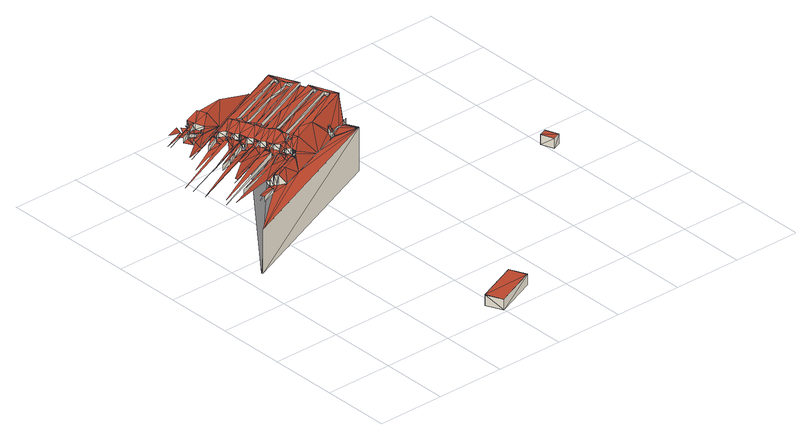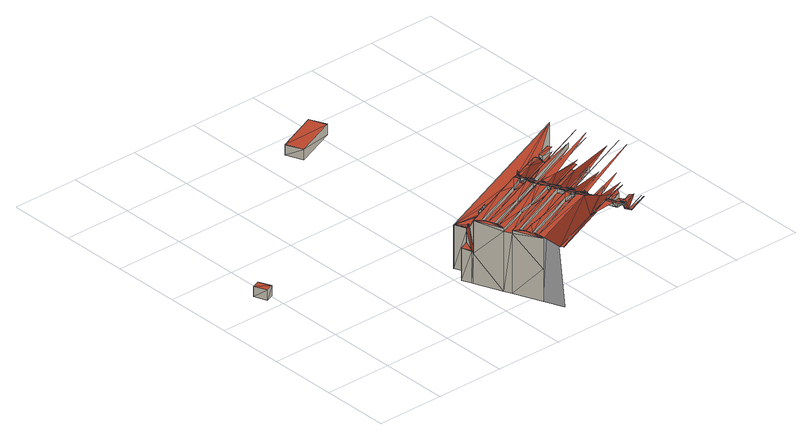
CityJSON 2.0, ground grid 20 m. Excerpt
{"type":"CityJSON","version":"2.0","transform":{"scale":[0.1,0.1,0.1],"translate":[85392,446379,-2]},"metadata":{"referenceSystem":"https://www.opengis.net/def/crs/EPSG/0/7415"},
"CityObjects":{
"building1":{"type":"Building","attributes":{"oorspronkelijk_bouwjaar":1966,"status":"Pand in gebruik","geconstateerd":false,"h_maaiveld":-0.919,"dak_type":"slanted","pw_datum":"2013-12-01","pw_actueel":"yes","pw_bron":"ahn3","reconstructie_methode":"tudelft3d-geoflow","versie_methode":"v21.03.1","kas_warenhuis":false,"ondergronds_type":"above ground","lod11_replace":false,"reconstruction_skipped":false},"geometry":[{"type":"MultiSurface","lod":"2.2","boundaries":[[[0,1,2]],[[3,4,5]],[[4,6,5]],[[7,3,5]],[[5,6,2]],[[7,8,9]],[[10,11,12]],[[8,13,9]],[[14,15,16]],[[5,2,7]],[[7,2,8]],[[1,0,17]],[[18,19,20]],[[21,22,23]],[[2,24,8]],[[25,18,20]],[[26,27,28]],[[29,30,31]],[[8,32,13]],[[0,31,33]],[[24,32,8]],[[22,34,35]],[[36,37,38]],[[39,24,2]],[[37,36,12]],[[38,37,13]],[[36,38,12]],[[32,38,13]],[[40,38,32]],[[41,39,2]],[[28,27,19]],[[40,32,24]],[[42,43,44]],[[38,40,45]],[[46,40,24]],[[47,48,49]],[[45,40,46]],[[1,41,2]],[[46,24,50]],[[51,23,52]],[[45,46,50]],[[24,39,50]],[[53,45,54]],[[39,45,50]],[[54,45,39]],[[54,55,53]],[[28,56,26]],[[54,39,57]],[[35,58,59]],[[55,54,57]],[[57,39,41]],[[60,14,10]],[[57,41,61]],[[62,38,45]],[[63,64,65]],[[28,19,56]],[[66,67,68]],[[61,41,1]],[[45,53,62]],[[51,69,70]],[[71,65,72]],[[53,55,62]],[[55,57,73]],[[61,73,57]],[[56,19,74]],[[12,38,75]],[[23,22,52]],[[76,71,77]],[[59,16,15]],[[60,15,14]],[[47,26,56]],[[78,79,80]],[[55,73,62]],[[25,70,81]],[[65,71,82]],[[71,83,82]],[[84,85,86]],[[80,79,48]],[[84,87,85]],[[61,1,17]],[[88,10,12]],[[89,90,87]],[[18,74,19]],[[69,51,52]],[[91,92,93]],[[91,93,94]],[[65,95,63]],[[96,94,97]],[[75,38,62]],[[98,63,99]],[[100,66,101]],[[85,87,90]],[[85,102,86]],[[98,103,89]],[[17,73,61]],[[104,92,105]],[[106,90,89]],[[56,74,107]],[[102,108,86]],[[96,86,108]],[[85,90,109]],[[95,99,63]],[[106,89,110]],[[111,85,109]],[[109,90,106]],[[112,113,25]],[[113,18,25]],[[112,25,81]],[[114,81,70]],[[76,100,101]],[[114,70,69]],[[101,66,115]],[[111,116,85]],[[117,98,99]],[[66,118,115]],[[117,103,98]],[[89,103,110]],[[68,118,66]],[[111,109,116]],[[116,102,85]],[[12,75,88]],[[62,73,119]],[[109,106,120]],[[116,109,121]],[[107,74,122]],[[107,47,56]],[[109,120,121]],[[102,116,108]],[[116,123,108]],[[18,122,74]],[[120,106,124]],[[96,92,91]],[[124,106,110]],[[94,96,91]],[[125,65,82]],[[52,22,126]],[[123,127,108]],[[82,83,125]],[[120,124,110]],[[96,108,128]],[[103,120,110]],[[126,22,129]],[[130,117,99]],[[131,42,78]],[[132,130,99]],[[83,71,133]],[[123,121,134]],[[135,132,99]],[[35,129,22]],[[60,10,136]],[[117,137,103]],[[130,137,117]],[[138,130,135]],[[135,130,132]],[[136,10,139]],[[78,140,131]],[[80,140,78]],[[134,121,120]],[[141,139,10]],[[76,101,142]],[[141,10,88]],[[143,76,142]],[[17,119,73]],[[101,115,144]],[[145,120,103]],[[127,128,108]],[[144,115,118]],[[142,101,146]],[[137,145,103]],[[130,145,137]],[[138,147,130]],[[118,68,148]],[[135,147,138]],[[149,127,123]],[[146,101,144]],[[146,143,142]],[[150,96,151]],[[152,68,43]],[[17,0,33]],[[152,148,68]],[[149,123,134]],[[151,96,128]],[[153,143,146]],[[42,154,43]],[[107,122,155]],[[156,107,155]],[[155,122,157]],[[158,62,119]],[[159,107,156]],[[160,118,148]],[[75,62,158]],[[161,43,154]],[[160,144,118]],[[156,155,159]],[[160,152,43]],[[162,154,42]],[[107,159,47]],[[148,152,160]],[[163,157,122]],[[47,80,48]],[[155,157,164]],[[130,147,145]],[[165,134,120]],[[131,166,42]],[[167,168,42]],[[42,169,162]],[[42,168,169]],[[159,155,170]],[[171,43,161]],[[42,172,167]],[[153,173,143]],[[170,155,164]],[[161,154,162]],[[163,164,157]],[[127,174,128]],[[18,163,122]],[[175,120,145]],[[153,146,173]],[[176,146,144]],[[171,160,43]],[[159,177,47]],[[168,161,169]],[[169,161,162]],[[125,95,65]],[[42,166,172]],[[174,151,128]],[[178,170,164]],[[178,164,163]],[[179,170,178]],[[175,165,120]],[[180,161,168]],[[170,181,159]],[[178,163,18]],[[127,149,182]],[[177,183,47]],[[169,168,172]],[[172,168,167]],[[184,178,18]],[[112,114,113]],[[144,160,176]],[[127,182,174]],[[168,169,180]],[[133,71,76]],[[149,134,165]],[[81,114,112]],[[140,185,131]],[[159,186,177]],[[80,185,140]],[[172,180,169]],[[174,187,151]],[[47,185,80]],[[181,186,159]],[[188,47,183]],[[173,146,176]],[[183,177,186]],[[189,113,114]],[[182,149,165]],[[180,172,190]],[[191,151,187]],[[192,187,174]],[[147,175,145]],[[193,171,161]],[[182,192,174]],[[171,176,160]],[[194,183,181]],[[181,183,186]],[[193,161,180]],[[166,190,172]],[[195,183,194]],[[194,181,195]],[[196,52,126]],[[131,197,166]],[[198,175,147]],[[188,183,195]],[[199,18,113]],[[196,126,200]],[[201,200,126]],[[129,59,202]],[[203,126,129]],[[35,59,129]],[[202,59,204]],[[205,170,179]],[[182,165,198]],[[188,185,47]],[[203,201,126]],[[179,178,206]],[[59,15,204]],[[207,196,200]],[[184,206,178]],[[208,129,202]],[[198,165,175]],[[203,200,201]],[[15,209,204]],[[210,200,203]],[[180,190,211]],[[181,170,205]],[[15,212,209]],[[60,136,15]],[[15,136,212]],[[203,129,213]],[[214,188,195]],[[189,199,113]],[[190,166,215]],[[193,216,171]],[[208,202,217]],[[213,129,208]],[[218,193,180]],[[219,176,171]],[[184,18,220]],[[131,185,197]],[[202,204,221]],[[222,114,69]],[[210,223,200]],[[224,209,212]],[[136,224,212]],[[210,203,225]],[[221,204,209]],[[226,136,139]],[[216,219,171]],[[218,180,211]],[[225,203,213]],[[52,227,69]],[[202,221,217]],[[205,195,181]],[[189,114,228]],[[173,176,219]],[[213,208,225]],[[229,136,226]],[[229,224,136]],[[119,17,230]],[[223,210,225]],[[208,217,221]],[[214,231,188]],[[196,227,52]],[[232,226,139]],[[139,141,88]],[[233,232,139]],[[195,205,214]],[[207,234,196]],[[224,221,209]],[[200,235,207]],[[211,190,215]],[[233,236,226]],[[236,229,226]],[[233,226,232]],[[125,99,95]],[[233,237,236]],[[208,221,225]],[[237,229,236]],[[197,215,166]],[[188,238,185]],[[218,239,193]],[[193,239,216]],[[125,135,99]],[[205,179,206]],[[240,173,219]],[[231,238,188]],[[241,199,189]],[[242,231,214]],[[223,235,200]],[[220,18,199]],[[218,211,243]],[[239,219,216]],[[228,114,244]],[[17,245,230]],[[233,246,237]],[[220,206,184]],[[205,242,214]],[[243,239,218]],[[238,247,185]],[[248,88,75]],[[249,158,119]],[[189,228,241]],[[222,244,114]],[[250,248,75]],[[251,238,231]],[[75,158,252]],[[242,251,231]],[[143,133,76]],[[211,215,253]],[[185,247,254]],[[255,233,139]],[[252,158,249]],[[69,227,222]],[[211,253,243]],[[240,219,243]],[[253,215,197]],[[243,219,239]],[[185,254,197]],[[235,234,207]],[[255,139,88]],[[241,256,199]],[[173,257,143]],[[251,258,238]],[[238,258,247]],[[259,249,119]],[[260,251,242]],[[234,227,196]],[[261,256,241]],[[262,192,182]],[[230,259,119]],[[223,225,263]],[[252,249,259]],[[247,258,254]],[[88,248,255]],[[125,147,135]],[[264,246,233]],[[241,228,261]],[[260,258,251]],[[265,252,230]],[[230,252,259]],[[242,205,260]],[[221,266,225]],[[250,255,248]],[[253,197,267]],[[220,199,256]],[[268,254,258]],[[182,198,269]],[[197,254,267]],[[261,270,256]],[[260,268,258]],[[237,271,229]],[[229,271,224]],[[268,267,254]],[[268,260,272]],[[271,221,224]],[[264,233,255]],[[272,253,267]],[[235,223,273]],[[274,252,265]],[[205,272,260]],[[228,270,261]],[[250,75,275]],[[265,230,245]],[[205,206,276]],[[272,267,268]],[[75,252,275]],[[270,220,256]],[[228,244,277]],[[246,278,237]],[[277,244,222]],[[279,246,264]],[[276,206,220]],[[235,280,234]],[[277,281,228]],[[273,223,263]],[[281,205,276]],[[228,281,270]],[[225,266,263]],[[282,252,274]],[[283,227,234]],[[274,265,245]],[[279,284,246]],[[270,276,220]],[[280,283,234]],[[281,276,270]],[[285,252,282]],[[250,275,255]],[[277,222,286]],[[222,227,286]],[[235,273,280]],[[125,198,147]],[[279,264,287]],[[173,240,257]],[[286,227,283]],[[288,252,285]],[[274,245,282]],[[266,221,271]],[[289,277,286]],[[280,286,283]],[[284,279,287]],[[255,290,264]],[[125,83,133]],[[289,286,280]],[[273,289,280]],[[275,252,288]],[[264,290,287]],[[278,271,237]],[[284,278,246]],[[291,285,282]],[[273,263,292]],[[282,245,293]],[[284,287,294]],[[295,290,255]],[[292,263,266]],[[240,243,296]],[[282,293,291]],[[294,287,290]],[[285,291,293]],[[243,253,297]],[[182,298,262]],[[295,255,299]],[[292,266,271]],[[275,299,255]],[[182,269,298]],[[300,288,285]],[[285,293,300]],[[253,272,297]],[[294,290,299]],[[299,290,295]],[[301,275,302]],[[275,288,302]],[[301,303,275]],[[304,301,302]],[[278,292,271]],[[300,304,288]],[[300,293,304]],[[304,302,288]],[[304,305,301]],[[305,303,301]],[[293,305,304]],[[306,294,299]],[[303,299,275]],[[307,272,205]],[[294,308,284]],[[307,205,281]],[[305,299,303]],[[306,299,305]],[[278,284,309]],[[310,281,277]],[[308,294,306]],[[257,133,143]],[[292,278,311]],[[312,277,289]],[[309,284,308]],[[125,269,198]],[[257,240,296]],[[296,243,297]],[[313,273,292]],[[262,298,314]],[[314,298,315]],[[289,273,316]],[[311,278,309]],[[317,306,305]],[[272,318,297]],[[309,319,320]],[[308,319,309]],[[309,320,321]],[[307,318,272]],[[319,321,320]],[[322,305,293]],[[311,309,321]],[[306,317,308]],[[17,323,245]],[[324,307,281]],[[292,311,313]],[[324,281,325]],[[325,281,310]],[[310,277,312]],[[308,326,319]],[[319,326,321]],[[296,327,257]],[[289,316,312]],[[328,296,297]],[[316,273,313]],[[329,311,321]],[[328,327,296]],[[317,326,308]],[[322,317,305]],[[297,318,330]],[[307,331,318]],[[323,293,245]],[[332,318,331]],[[332,330,318]],[[333,328,297]],[[324,331,307]],[[321,326,334]],[[297,330,335]],[[328,335,327]],[[336,327,337]],[[324,338,339]],[[325,338,324]],[[332,331,340]],[[338,341,339]],[[325,341,338]],[[332,342,330]],[[343,330,344]],[[345,341,325]],[[324,342,331]],[[313,311,346]],[[335,333,297]],[[345,325,310]],[[345,347,341]],[[310,347,345]],[[346,311,348]],[[329,321,334]],[[348,311,329]],[[327,335,337]],[[333,335,328]],[[342,340,331]],[[340,342,332]],[[330,342,344]],[[349,324,339]],[[341,349,339]],[[317,350,326]],[[347,349,341]],[[351,310,312]],[[352,342,324]],[[353,324,349]],[[326,354,334]],[[355,351,312]],[[352,324,353]],[[356,350,317]],[[326,350,354]],[[312,316,355]],[[357,313,346]],[[322,356,317]],[[346,329,358]],[[359,313,357]],[[348,329,346]],[[355,360,351]],[[269,361,298]],[[362,357,346]],[[316,360,355]],[[329,334,350]],[[359,316,313]],[[350,334,354]],[[353,349,363]],[[359,357,364]],[[316,365,360]],[[366,360,367]],[[362,364,357]],[[359,365,316]],[[360,365,367]],[[352,353,363]],[[368,336,337]],[[359,362,365]],[[330,369,335]],[[364,362,359]],[[323,322,293]],[[335,368,337]],[[361,269,125]],[[370,323,17]],[[369,368,335]],[[371,358,329]],[[29,372,373]],[[371,329,350]],[[356,371,350]],[[356,322,374]],[[29,373,30]],[[30,375,31]],[[33,31,375]],[[310,376,347]],[[29,377,372]],[[378,310,351]],[[376,349,347]],[[29,379,380]],[[378,351,360]],[[374,371,356]],[[376,363,349]],[[362,346,381]],[[382,366,367]],[[377,29,380]],[[365,382,367]],[[365,362,381]],[[330,343,383]],[[383,343,344]],[[322,384,374]],[[323,384,322]],[[385,369,330]],[[257,386,133]],[[125,133,387]],[[378,376,310]],[[327,388,257]],[[381,382,365]],[[17,33,370]],[[327,336,389]],[[342,390,344]],[[370,391,323]],[[342,352,392]],[[361,125,393]],[[394,378,360]],[[368,389,336]],[[395,346,358]],[[360,366,396]],[[352,363,397]],[[398,384,323]],[[385,330,383]],[[369,399,368]],[[395,358,371]],[[391,400,323]],[[400,401,323]],[[401,398,323]],[[378,402,376]],[[382,396,366]],[[374,403,371]],[[381,346,404]],[[376,397,363]],[[405,384,398]],[[387,133,406]],[[390,383,344]],[[386,406,133]],[[394,402,378]],[[384,407,374]],[[408,394,360]],[[369,385,409]],[[391,401,400]],[[410,401,391]],[[411,398,410]],[[410,398,401]],[[412,398,411]],[[413,386,257]],[[370,33,391]],[[410,391,414]],[[411,410,415]],[[412,416,398]],[[412,411,417]],[[415,410,414]],[[417,411,415]],[[416,405,398]],[[416,412,417]],[[415,414,418]],[[416,417,405]],[[417,415,419]],[[417,420,405]],[[419,415,418]],[[420,418,421]],[[417,419,420]],[[420,419,418]],[[381,422,382]],[[257,388,413]],[[388,327,389]],[[392,390,342]],[[423,405,420]],[[385,383,424]],[[420,421,425]],[[409,399,369]],[[421,418,425]],[[399,389,368]],[[408,360,396]],[[402,397,376]],[[405,426,384]],[[404,346,395]],[[352,427,392]],[[33,414,391]],[[427,352,397]],[[414,33,418]],[[423,420,425]],[[428,385,424]],[[394,429,402]],[[403,395,371]],[[407,403,374]],[[418,430,425]],[[385,428,409]],[[424,383,390]],[[422,396,382]],[[431,422,381]],[[381,404,431]],[[423,425,432]],[[430,418,33]],[[423,426,405]],[[433,407,384]],[[426,433,384]],[[434,423,432]],[[425,430,432]],[[428,424,435]],[[436,437,432]],[[408,438,394]],[[437,434,432]],[[432,430,436]],[[437,436,434]],[[434,436,439]],[[439,436,440]],[[429,397,402]],[[438,429,394]],[[441,434,439]],[[442,441,439]],[[442,439,440]],[[440,436,430]],[[441,440,372]],[[442,440,441]],[[372,440,373]],[[428,443,409]],[[440,444,373]],[[443,428,435]],[[424,390,435]],[[373,444,30]],[[445,440,430]],[[445,444,440]],[[434,426,423]],[[430,375,30]],[[33,375,430]],[[430,30,445]],[[445,30,444]],[[441,372,446]],[[441,447,434]],[[447,441,446]],[[446,372,448]],[[409,389,399]],[[388,389,409]],[[388,409,449]],[[443,435,390]],[[409,443,449]],[[392,443,390]],[[450,434,447]],[[372,451,448]],[[392,427,443]],[[377,452,372]],[[443,427,449]],[[408,396,431]],[[431,396,422]],[[447,446,450]],[[446,448,453]],[[449,397,454]],[[380,454,377]],[[455,433,434]],[[434,433,426]],[[372,452,451]],[[404,395,407]],[[407,395,403]],[[431,438,408]],[[434,450,455]],[[431,404,438]],[[427,397,449]],[[454,397,377]],[[397,452,377]],[[456,404,407]],[[429,452,397]],[[451,457,448]],[[453,450,446]],[[438,404,456]],[[457,458,448]],[[453,448,458]],[[456,407,433]],[[438,456,429]],[[429,459,452]],[[433,455,456]],[[456,459,429]],[[452,459,451]],[[450,460,455]],[[456,455,459]],[[460,459,455]],[[461,460,450]],[[459,457,451]],[[460,457,459]],[[461,450,462]],[[461,462,460]],[[460,463,457]],[[462,450,453]],[[457,463,458]],[[462,463,460]],[[453,458,462]],[[462,458,463]]],"semantics":{"surfaces":[{"type":"RoofSurface"},{"type":"WallSurface"},{"type":"GroundSurface"}],"values":[0,0,1,0,1,1,0,0,1,1,1,0,0,0,0,0,1,2,0,1,0,0,1,0,1,1,0,1,1,0,1,1,0,0,1,1,0,0,1,0,1,0,1,1,1,0,0,1,1,1,1,0,1,0,0,1,0,1,1,0,0,0,1,0,1,0,0,0,0,1,0,0,0,0,1,1,0,0,1,1,0,0,0,0,1,0,0,1,0,0,1,1,0,1,0,0,0,1,1,0,1,1,0,1,1,1,0,0,1,0,0,1,0,0,0,1,1,0,1,0,0,0,1,1,1,0,0,1,1,0,1,1,0,1,1,0,0,0,1,0,1,0,0,0,0,1,1,1,0,0,1,1,1,1,0,0,0,0,1,0,0,1,0,1,0,1,0,0,0,1,1,0,0,0,1,1,0,0,0,1,1,0,1,0,1,1,1,0,0,0,0,1,0,1,0,0,0,1,0,0,1,1,0,0,1,1,1,0,0,0,0,1,1,0,1,0,0,1,1,0,0,1,1,0,0,1,1,1,1,0,0,0,1,0,1,1,1,1,1,0,0,1,0,1,1,0,0,0,0,1,0,1,0,1,1,0,1,0,0,1,1,0,0,0,1,1,0,1,0,1,0,0,1,0,0,0,1,1,0,1,1,0,1,0,0,1,1,1,0,1,1,1,1,1,0,0,1,1,1,0,1,0,1,1,1,1,1,0,1,0,0,0,0,0,1,1,0,0,0,0,0,0,0,0,0,1,1,0,1,0,1,1,1,0,0,0,1,0,1,0,0,1,1,1,1,0,0,0,1,0,0,1,1,0,1,1,0,1,1,0,0,0,0,1,0,0,0,0,1,1,1,0,0,0,1,1,0,1,0,1,0,0,1,0,0,1,1,1,0,1,0,1,0,1,1,0,0,0,1,0,1,1,1,0,1,0,0,0,1,1,1,0,0,0,1,0,1,0,0,1,1,1,1,1,0,0,0,1,0,0,0,0,1,1,1,1,0,1,1,0,1,1,0,1,0,1,1,0,0,0,0,1,0,1,1,1,0,0,1,0,0,0,1,0,0,0,1,0,1,1,1,0,0,1,0,0,0,1,0,1,1,0,1,1,1,0,0,1,1,0,0,0,1,0,0,1,0,0,1,1,1,0,1,1,1,1,0,1,0,1,0,1,0,0,0,0,1,1,0,0,0,0,0,0,0,0,0,0,0,1,1,0,0,0,0,1,1,1,0,0,0,1,0,0,0,0,0,0,0,1,0,0,0,0,0,1,1,1,0,0,0,0,0,1,0,0,0,0,1,1,1,1,0,0,1,1,1,1,0,0,1,0,1,1,0,1,1,1,1,1,1,1,1,0,1,0,0,0,1,0,1,0,1,1,0,0,0,1,0,1,1,0,0,1,1,0,1,1,0,1,1,1,1,1,1,0,1,0,1,0,1,0,1,1,0,2,0,1,0,2,2,1,1,2,0,0,2,0,1,0,0,0,2,1,0,1,0,0,0,0,0,0,1,0,1,0,1,1,1,0,0,0,0,1,1,1,0,1,1,0,1,0,0,1,0,1,0,0,0,0,0,1,1,0,0,0,1,1,1,1,1,0,0,0,1,1,0,1,0,1,0,1,1,0,1,1,1,1,1,1,0,1,1,0,1,1,1,0,0,1,0,0,1,0,0,1,0,1,1,1,0,1,0,0,0,0,1,0,1,0,0,0,1,0,0,1,1,0,0,0,1,1,1,0,1,0,0,1,0,1,1,1,0,1,1,0,2,0,1,0,1,1,1,1,1,0,1,1,1,1,0,1,0,1,0,2,0,2,0,1,1,1,1,1,1,1,1,2,1,1,0,0,0,1,1,1,0,1,2,0,0,2,1,0,1,1,1,1,1,0,1,0,1,1,1,0,1,1,0,2,1,1,1]}}]},
"building2":{"type":"Building","attributes":{"oorspronkelijk_bouwjaar":2006,"status":"Pand in gebruik","geconstateerd":false,"h_maaiveld":-0.987,"dak_type":"multiple horizontal","pw_datum":"2013-12-01","pw_actueel":"yes","pw_bron":"ahn3","reconstructie_methode":"tudelft3d-geoflow","versie_methode":"v21.03.1","kas_warenhuis":false,"ondergronds_type":"above ground","lod11_replace":false,"reconstruction_skipped":false},"geometry":[{"type":"Solid","lod":"2.2","boundaries":[[[[464,465,466]],[[467,466,468]],[[469,464,466]],[[470,464,469]],[[469,466,467]],[[471,469,467]],[[472,467,468]],[[473,472,468]],[[474,470,475]],[[475,470,469]],[[476,466,465]],[[477,476,465]],[[478,471,472]],[[472,471,467]],[[477,465,464]],[[479,477,464]],[[475,469,478]],[[478,469,471]],[[473,468,466]],[[476,473,466]],[[479,464,474]],[[474,464,470]],[[473,476,472]],[[474,475,479]],[[479,476,477]],[[475,472,476]],[[479,475,476]],[[478,472,475]]]],"semantics":{"surfaces":[{"type":"GroundSurface"},{"type":"WallSurface"},{"type":"RoofSurface"}],"values":[[0,0,0,0,0,0,1,1,1,1,1,1,1,1,1,1,1,1,1,1,1,1,2,2,2,2,2,2]]}}]},
"building3":{"type":"Building","attributes":{"oorspronkelijk_bouwjaar":1992,"status":"Pand in gebruik","geconstateerd":false,"h_maaiveld":-1.07,"dak_type":"single horizontal","pw_datum":"2013-12-01","pw_actueel":"yes","pw_bron":"ahn3","reconstructie_methode":"tudelft3d-geoflow","versie_methode":"v21.03.1","kas_warenhuis":false,"ondergronds_type":"above ground","lod11_replace":false,"reconstruction_skipped":false},"geometry":[{"type":"Solid","lod":"2.2","boundaries":[[[[480,481,482]],[[483,480,482]],[[484,481,485]],[[485,481,480]],[[486,483,487]],[[487,483,482]],[[485,480,486]],[[486,480,483]],[[487,482,484]],[[484,482,481]],[[486,487,485]],[[485,487,484]]]],"semantics":{"surfaces":[{"type":"GroundSurface"},{"type":"WallSurface"},{"type":"RoofSurface"}],"values":[[0,0,1,1,1,1,1,1,1,1,2,2]]}}]}
},
"vertices":[
[55,545,140],[247,671,140],[193,661,140],[145,656,155],[151,645,155],[193,661,154],[151,645,140],[191,673,154],[191,673,140],[145,656,140],[246,729,170],[61,652,170],[208,703,154],[209,695,140],[117,687,170],[295,761,154],[117,687,154],[307,695,140],[265,838,154],[185,819,154],[36,743,154],[137,745,154],[235,776,169],[155,752,154],[218,688,140],[194,798,170],[155,811,170],[155,811,154],[185,819,170],[54,548,11],[565,758,11],[55,545,11],[211,692,140],[566,757,140],[50,679,169],[289,777,169],[204,699,154],[204,699,150],[209,695,154],[226,684,140],[211,692,159],[229,682,140],[241,887,170],[239,898,170],[10,791,170],[221,690,169],[218,688,169],[253,863,170],[253,863,169],[14,764,170],[221,690,140],[152,760,154],[278,804,154],[221,690,170],[226,684,170],[229,682,170],[215,836,170],[229,682,169],[50,679,154],[289,777,154],[295,761,170],[247,671,142],[262,707,170],[174,939,170],[133,913,155],[184,934,155],[188,905,154],[104,857,154],[236,906,154],[276,811,154],[198,789,170],[187,926,155],[133,913,154],[266,697,170],[215,836,154],[310,736,155],[225,932,169],[129,901,155],[230,873,154],[134,824,154],[250,872,154],[272,819,170],[184,934,154],[187,926,154],[168,977,170],[189,985,170],[156,983,170],[168,977,154],[306,745,155],[181,953,154],[189,985,154],[193,1018,154],[193,1018,155],[127,990,154],[196,1009,154],[215,956,169],[196,1009,155],[130,982,154],[181,953,170],[215,956,170],[188,905,169],[229,922,169],[197,1000,170],[213,967,164],[146,1008,170],[187,1025,169],[194,985,154],[254,852,170],[197,1000,169],[194,985,164],[213,967,154],[194,985,170],[267,829,170],[267,829,169],[272,819,169],[229,922,154],[201,990,170],[213,967,170],[234,909,154],[315,717,170],[207,982,164],[201,990,164],[254,852,154],[201,990,169],[207,982,154],[286,976,155],[282,795,169],[211,1006,177],[211,1006,169],[288,779,169],[215,963,170],[247,880,154],[217,958,170],[291,969,155],[216,996,163],[217,958,171],[295,760,170],[215,963,164],[215,963,180],[300,751,170],[248,877,154],[300,751,169],[228,932,169],[228,932,171],[233,924,156],[227,966,163],[233,924,169],[227,966,177],[237,907,155],[216,996,178],[203,1026,162],[213,1011,163],[237,907,154],[233,924,172],[244,898,170],[255,852,168],[255,852,170],[255,852,154],[311,727,170],[257,855,170],[245,908,158],[244,898,172],[247,896,170],[262,846,154],[260,850,154],[223,995,163],[253,892,170],[247,896,179],[247,896,177],[247,896,173],[260,850,170],[246,908,159],[250,894,174],[244,929,178],[213,1011,179],[233,970,163],[244,929,162],[259,864,170],[262,846,155],[262,846,170],[249,898,174],[261,862,173],[223,995,181],[259,864,172],[265,838,155],[267,874,162],[261,862,170],[215,1018,165],[264,867,171],[274,830,173],[253,892,175],[214,1021,165],[215,1018,182],[255,906,166],[261,862,177],[263,864,174],[284,796,169],[264,893,164],[233,970,180],[281,835,169],[284,795,171],[284,795,169],[288,779,153],[288,786,169],[289,777,153],[278,858,180],[278,858,163],[284,796,171],[290,783,164],[295,761,153],[288,786,171],[262,896,180],[295,760,153],[290,783,169],[264,867,175],[262,896,170],[255,906,162],[290,783,155],[255,906,178],[257,916,165],[286,841,164],[296,781,157],[291,823,163],[292,788,173],[300,759,155],[292,788,169],[300,758,170],[296,806,162],[288,826,179],[300,759,170],[318,720,172],[270,871,168],[302,753,170],[302,753,171],[296,801,169],[296,801,178],[300,758,171],[300,759,171],[268,874,163],[259,911,165],[257,916,181],[281,835,177],[270,871,179],[259,911,181],[288,826,169],[323,724,175],[307,757,174],[268,874,162],[306,745,156],[315,727,170],[310,736,156],[268,874,179],[315,727,172],[264,893,180],[270,880,164],[315,752,161],[282,835,169],[284,938,198],[272,879,164],[318,720,170],[272,879,181],[282,835,178],[250,1019,198],[305,793,169],[312,756,169],[318,720,185],[307,790,164],[273,882,165],[270,880,181],[261,993,198],[286,841,181],[317,774,165],[273,882,182],[305,793,180],[323,724,182],[325,738,162],[287,842,164],[291,823,179],[317,774,182],[312,756,176],[298,806,179],[287,842,181],[324,727,179],[298,806,163],[315,757,178],[324,728,176],[300,810,164],[315,757,169],[326,736,166],[300,810,181],[318,754,163],[324,728,181],[307,790,180],[329,729,179],[318,754,179],[318,754,162],[289,926,198],[296,908,198],[253,1013,198],[326,747,164],[326,736,179],[325,738,179],[327,737,165],[327,740,164],[327,737,179],[327,740,180],[326,747,181],[312,869,198],[330,766,186],[328,769,186],[324,841,198],[331,773,188],[329,829,198],[342,797,198],[250,1019,187],[253,1013,187],[339,818,201],[346,764,194],[303,891,198],[330,766,183],[328,769,183],[331,773,183],[360,754,198],[409,735,136],[319,853,198],[321,848,198],[346,764,184],[295,921,198],[295,921,200],[349,781,187],[306,892,198],[312,870,198],[306,892,200],[306,911,203],[349,781,184],[306,911,198],[295,921,187],[306,911,187],[321,848,187],[319,853,187],[317,871,201],[321,849,187],[317,871,198],[306,892,187],[317,871,187],[321,849,198],[346,788,198],[324,841,187],[349,781,198],[327,855,187],[354,769,187],[335,827,198],[328,861,198],[327,855,198],[354,769,184],[335,827,200],[354,769,198],[343,797,198],[346,788,187],[343,809,201],[339,818,198],[328,1021,198],[346,803,198],[328,861,187],[346,803,201],[343,809,198],[339,818,187],[343,809,187],[331,917,187],[331,917,198],[409,735,140],[391,789,187],[550,797,11],[551,793,11],[391,789,198],[566,757,11],[408,876,188],[535,947,11],[408,876,198],[478,1084,11],[501,1028,11],[423,842,198],[423,842,188],[434,945,188],[431,784,198],[434,945,198],[450,1035,155],[445,1042,157],[498,1005,198],[498,1005,188],[519,955,188],[480,763,140],[519,955,198],[445,1042,155],[451,887,198],[552,874,188],[540,903,188],[535,947,189],[477,774,153],[502,988,188],[480,763,135],[480,765,137],[451,887,188],[558,857,188],[552,874,198],[485,777,153],[450,1035,157],[558,857,198],[540,903,198],[502,988,198],[480,765,140],[480,765,157],[477,774,172],[497,1026,198],[486,765,140],[486,765,154],[485,777,172],[487,773,165],[491,767,140],[491,767,155],[487,773,146],[487,773,140],[545,890,188],[526,789,146],[480,957,188],[526,789,140],[573,843,199],[535,947,198],[480,957,198],[544,925,189],[565,758,140],[545,890,198],[541,792,140],[573,843,198],[549,799,146],[511,971,188],[546,793,140],[546,793,138],[544,925,198],[546,793,152],[551,793,140],[550,797,149],[551,793,153],[511,971,198],[566,758,11],[566,758,140],[562,802,108],[562,802,147],[562,802,11],[501,1028,198],[578,839,107],[577,845,11],[544,925,11],[589,813,107],[501,1028,107],[573,843,101],[577,845,198],[579,841,11],[589,813,11],[577,845,100],[579,841,105],[579,841,107],[590,814,107],[590,814,11],
[397,8,10],[376,58,10],[377,58,10],[503,111,10],[377,59,10],[522,62,10],[523,61,10],[523,62,10],[503,111,41],[377,59,41],[523,61,41],[522,62,41],[377,58,41],[376,58,41],[523,62,41],[397,8,41],
[997,550,9],[1020,559,9],[1035,522,9],[1012,513,9],[1020,559,39],[997,550,39],[1012,513,39],[1035,522,39]
]}
